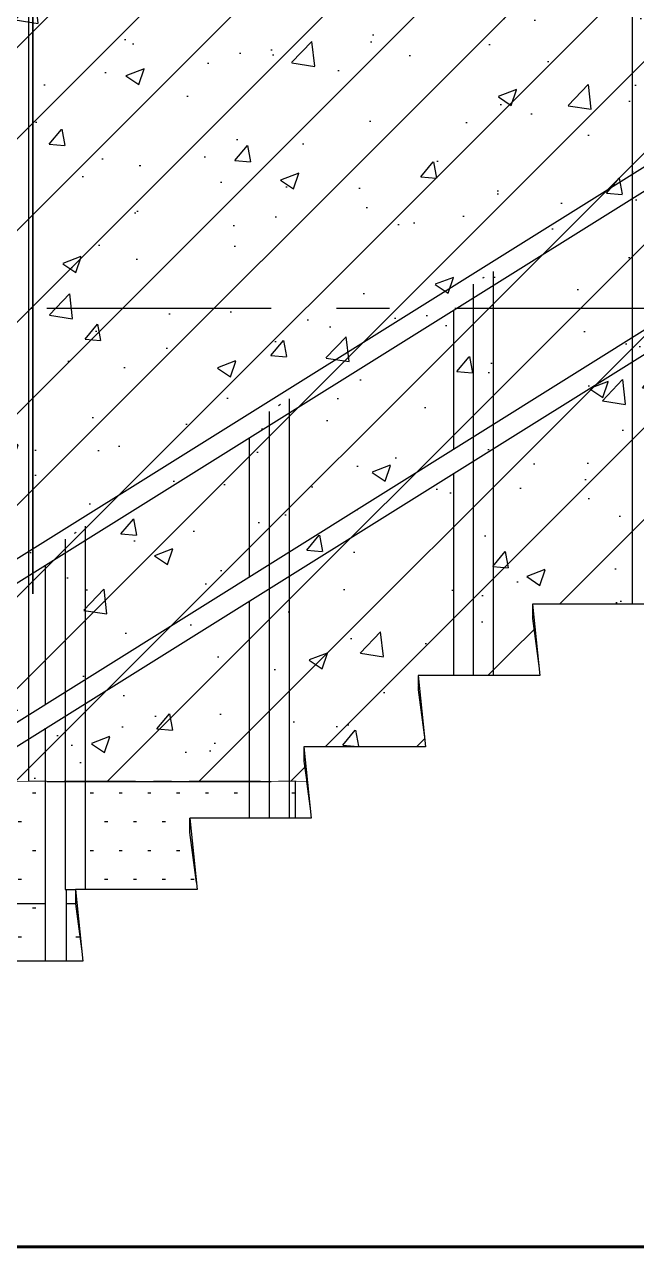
# Model space of a CAD drawing. Header units: millimetres. Extents: x 663313 to 1226001, y 1431724 to 1620898.
# Drawn here: x 846326 to 847826, y 1508805 to 1511801 of the extents above; entities that cross this region are included whole.
import ezdxf

# ---------------------------------------------------------------- set-up
doc = ezdxf.new("R2010")
doc.units = ezdxf.units.MM
doc.set_wipeout_variables(frame=1)
for name, pattern in [('CENTER', [50.800000000000004, 31.75, -6.35, 6.35, -6.35]), ('DPA_Grid _ Level 100', [1000, 550, -160, 130, -160]), ('TA_GL_000.70000', [1.925, 0.7, -0.175, 0.175, -0.175, 0.7])]:
    doc.linetypes.add(name, pattern=pattern)
doc.layers.add('000 - 0_HIDE_OBJ_FRAMING_DEF_SUB', color=7, linetype='Continuous', plot=False)
for name, color, linetype in [('000 - 0_SYM_DWG_GRIDLINE_MAIN_COLOR_251', 7, 'Continuous'), ('000 - 0_SYM_DWG_GROUND_MAIN_COLOR_40', 7, 'Continuous'), ('000 - CONCRETE_COL_HATCH_', 7, 'Continuous'), ('000 - CONCRETE_EX_BUILDING_CUT_COLOR_5', 7, 'Continuous'), ('000 - CONCRETE_EX_BUILDING_MAIN_COLOR_1', 7, 'Continuous'), ('000 - CONCRETE_EX_BUILDING_SUB_COLOR_251', 7, 'Continuous'), ('000 - CONCRETE_EX_BUILDING_WIPEOUT_', 7, 'Continuous'), ('000 - CONCRETE_PRECAST_MAIN_COLOR_1', 7, 'Continuous'), ('000 - CONCRETE_PRECAST_MAIN_COLOR_3', 7, 'Continuous'), ('000 - CONCRETE_PRECAST_WIPEOUT_', 7, 'Continuous'), ('000 - GRID', 7, 'CENTER')]:
    doc.layers.add(name, color=color, linetype=linetype)
for name, color, linetype, lineweight in [('000 - CONCRETE_EX_BUILDING_CUT_COLOR_40', 7, 'Continuous', 120), ('A-FLOR-LEVL', 7, 'Continuous', 9), ('A-GENM', 7, 'Continuous', 9)]:
    doc.layers.add(name, color=color, linetype=linetype, lineweight=lineweight)
doc.styles.add('TA', font='', dxfattribs={"height": 4.5})
doc.styles.get('TA').set_extended_font_data('Cordia New')
pattern_1 = [(0, (-38314.85896051279, -101200.0000000001), (35.282, 70.564), [7.823, -62.74100000000001])]
pattern_2 = [(90, (-50009.78196051274, -1.01863406598568e-10), (-600, 3.673940397442059e-14), [])]

# ---------------------------------------------------------------- blocks, each defined once
blk = doc.blocks.new('Level - ARC - Level-3597206-ENT 4 ELE-4 sheet')
at = {"layer": '000 - 0_HIDE_OBJ_FRAMING_DEF_SUB'}
blk.add_hatch(color=7, dxfattribs=at).paths.add_polyline_path([(164668.9001392788, 115139.3131421392), (164444.7160293657, 114751.01487352), (164220.5319194526, 115139.3131421392)])
at = {"layer": '000 - 0_HIDE_OBJ_FRAMING_DEF_SUB', "color": 7, "lineweight": 25}
for p, q in [((164668.9001392788, 115139.3131421392), (164220.5319194526, 115139.3131421392)), ((164220.5319194526, 115139.3131421392), (164444.7160293657, 114751.01487352)), ((164444.7160293657, 114751.01487352), (164668.9001392788, 115139.3131421392))]:
    blk.add_line(p, q, dxfattribs=at)
blk = doc.blocks.new('Railing - 50mm-22182235-ENT 4 ELE-2 sheet')
at = {"layer": '000 - CONCRETE_EX_BUILDING_SUB_COLOR_251', "color": 7}
for p, q in [((-151807.5987598424, 103154.3749999997), (-151807.5987598424, 103495.4124353308)), ((-151807.5987598424, 102600.0000000002), (-151807.5987598424, 103095.4126179243))]:
    blk.add_line(p, q, dxfattribs=at)
blk = doc.blocks.new('Railing - 50mm-22182233-ENT 4 ELE-2 sheet')
at = {"layer": '000 - CONCRETE_EX_BUILDING_SUB_COLOR_251', "color": 7}
for p, q in [((-152307.5987598424, 102841.8749999997), (-152307.5987598424, 103182.9124353307)), ((-152307.5987598424, 102250.0000000002), (-152307.5987598424, 102782.9126179243))]:
    blk.add_line(p, q, dxfattribs=at)
blk = doc.blocks.new('Railing - 50mm-22182231-ENT 4 ELE-2 sheet')
at = {"layer": '000 - CONCRETE_EX_BUILDING_SUB_COLOR_251', "color": 7}
for p, q in [((-152807.5987598425, 102529.3749999996), (-152807.5987598425, 102870.4124353306)), ((-152807.5987598425, 101900.0000000002), (-152807.5987598425, 102470.4126179242)), ((-152757.5987598425, 102074.9945501547), (-152757.5987598425, 101900.0000000002))]:
    blk.add_line(p, q, dxfattribs=at)
blk = doc.blocks.new('Railing - Railing-15265305-ENT 4 ELE-2 sheet')
at = {"color": 7}
for name in ['Railing - 50mm-22182235-ENT 4 ELE-2 sheet', 'Railing - 50mm-22182233-ENT 4 ELE-2 sheet', 'Railing - 50mm-22182231-ENT 4 ELE-2 sheet']:
    blk.add_blockref(name, (0, 0), dxfattribs=at)
blk = doc.blocks.new('Railing - 50mm-22182392-ENT 4 ELE-2 sheet')
at = {"layer": '000 - CONCRETE_EX_BUILDING_SUB_COLOR_251', "color": 7}
for p, q in [((-151734.6074795941, 103574.9945501547), (-151736.8717057352, 103573.5163067664)), ((-151732.7302516267, 103576.2234994931), (-151734.6074795941, 103574.9945501547)), ((-151709.6074795941, 102600.0000000002), (-151709.6074795941, 103590.604940247)), ((-151759.6074795941, 103559.3841600627), (-151759.6074795941, 102600.0000000002))]:
    blk.add_line(p, q, dxfattribs=at)
blk = doc.blocks.new('Railing - 50mm-22182390-ENT 4 ELE-2 sheet')
at = {"layer": '000 - CONCRETE_EX_BUILDING_SUB_COLOR_251', "color": 7}
for p, q in [((-152209.6074795941, 102250.0000000002), (-152209.6074795941, 103278.1049402469)), ((-152259.607479594, 103246.8841600626), (-152259.607479594, 102250.0000000002)), ((-152234.6074795941, 103262.4945501546), (-152236.8717057369, 103261.0163067653)), ((-152232.3432534513, 103263.972793544), (-152234.6074795941, 103262.4945501546))]:
    blk.add_line(p, q, dxfattribs=at)
blk = doc.blocks.new('Railing - 50mm-22129157-ENT 4 ELE-2 sheet')
at = {"layer": '000 - CONCRETE_EX_BUILDING_SUB_COLOR_251', "color": 7}
for p, q in [((-152734.6074795941, 102949.9945501546), (-152737.230677376, 102948.2861935999)), ((-152732.3432534535, 102951.4727935425), (-152734.6074795941, 102949.9945501546)), ((-152709.6074795942, 102075.0000000002), (-152709.6074795942, 102965.6049402468)), ((-152759.6074795941, 102934.3841600625), (-152759.6074795941, 102074.9945501547)), ((-152759.6074795941, 102074.9945501546), (-152734.6074795941, 102074.9945501546))]:
    blk.add_line(p, q, dxfattribs=at)
blk = doc.blocks.new('Railing - Railing-15265332-ENT 4 ELE-2 sheet')
at = {"layer": '000 - CONCRETE_EX_BUILDING_SUB_COLOR_251', "color": 7}
for p, q in [((-150214.5987598418, 104150.0000000003), (-154134.598759841, 101700.0000000003)), ((-154120.2589485205, 101650.0000000003), (-150200.2589485213, 104100.0000000003))]:
    blk.add_line(p, q, dxfattribs=at)
at = {"color": 7}
for name in ['Railing - 50mm-22182392-ENT 4 ELE-2 sheet', 'Railing - 50mm-22182390-ENT 4 ELE-2 sheet', 'Railing - 50mm-22129157-ENT 4 ELE-2 sheet']:
    blk.add_blockref(name, (0, 0), dxfattribs=at)
blk = doc.blocks.new('Top Rail Type - Top Rail_Internal_-15265335-ENT 4 ELE-2 sheet')
at = {"layer": '000 - CONCRETE_EX_BUILDING_SUB_COLOR_251', "color": 7}
for p, q in [((-150214.5984676921, 104550.0000000002), (-154134.5984676914, 102100.0000000002)), ((-154120.2586563708, 102050.0000000003), (-150200.2586563716, 104500.0000000002))]:
    blk.add_line(p, q, dxfattribs=at)
blk = doc.blocks.new('A$Cc320a9d8')
at = {"layer": '000 - 0_HIDE_OBJ_FRAMING_DEF_SUB', "color": 7, "lineweight": 35}
blk.add_line((-46884.57573543489, 1600.371673358415), (-46884.57573543489, 4316.900136159165), dxfattribs=at)
at = {"layer": '000 - 0_HIDE_OBJ_FRAMING_DEF_SUB', "color": 7, "linetype": 'DPA_Grid _ Level 100'}
blk.add_line((-52850.23139427649, 2300), (0, 2300), dxfattribs=at)
at = {"layer": '000 - CONCRETE_EX_BUILDING_MAIN_COLOR_1', "color": 7}
for p, q in [((-45659.92172035458, 1575.000000000015), (-45659.92172035458, 1550.000000000015)), ((-45361.78225657111, 1575.000000000015), (-45659.78225657111, 1575.000000000015)), ((-45659.78225657111, 1575.000000000015), (-45641.78225657111, 1400)), ((-45659.92172035458, 1550), (-45657.21082799975, 1550)), ((-45657.10797085683, 1549.000000000015), (-45659.92172035458, 1549.000000000015)), ((-45659.92172035458, 1549.000000000015), (-45659.92172035458, 1540.000000000015)), ((-45659.92172035458, 1540), (-45643.56156630185, 1417.298844604957)), ((-45939.92172035458, 1400), (-45939.92172035458, 1375)), ((-45641.78225657111, 1400), (-45939.78225657111, 1400)), ((-45939.78225657111, 1400), (-45921.78225657111, 1225)), ((-45939.92172035458, 1374.999999999985), (-45937.21082799975, 1374.999999999985)), ((-45937.10797085683, 1374), (-45939.92172035458, 1374)), ((-45939.92172035458, 1374), (-45939.92172035458, 1365)), ((-45939.92172035458, 1364.999999999985), (-45923.56156630185, 1242.298844605291)), ((-46219.92172035528, 1225), (-46219.92172035528, 1200.000000000015)), ((-46219.92172035528, 1199.999999999985), (-46217.21082800045, 1199.999999999985)), ((-46217.10797085753, 1199.000000000015), (-46219.92172035528, 1199.000000000015)), ((-46219.92172035528, 1199.000000000015), (-46219.92172035528, 1190.000000000015)), ((-45921.78225657111, 1225), (-46219.78225657181, 1225))]:
    blk.add_line(p, q, dxfattribs=at)
at = {"color": 7}
blk.add_wipeout([(-47059.782256571576, 700), (-46761.78225657088, 700), (-46779.78225657111, 875), (-46481.78225657112, 875), (-46499.78225657111, 1050.0000000000182), (-46201.78225657181, 1050.0000000000182), (-46211.03939942895, 1140), (-50132.56122814561, 1140), (-50132.56122814561, 840.0000000000036), (-50182.78632172267, 840.0000000000036), (-50182.78632172267, 210.00000000001455), (-50172.78632172267, 210.00000000001455), (-50172.78632172267, 200.00000000001455), (-50182.78632172267, 200.00000000001455), (-50182.78632172267, 0), (-47881.98797085589, 1.9999999999381544), (-47899.782256569946, 174.99999999999636), (-47601.78225657088, 174.99999999999636), (-47619.78225657088, 350.0000000000182), (-47321.78225657111, 350.0000000000182), (-47339.78225657111, 525.0000000000036), (-47041.78225657158, 525.0000000000036)], dxfattribs=at).dxf.layer = '000 - CONCRETE_EX_BUILDING_WIPEOUT_'
at = {"layer": '000 - CONCRETE_EX_BUILDING_MAIN_COLOR_1'}
h = blk.add_hatch(dxfattribs=at)
h.set_pattern_fill('FP_24', style=0, pattern_type=2)
h.set_pattern_definition(pattern_1)
h.paths.add_polyline_path([(-50082.56122813723, 840.000000000131), (-48496.9881582954, 840.000000000131), (-48494.21268529212, 853.7012574360415), (-48475.15837504319, 880.3785800508631), (-48464.38468176639, 887.9332018953282), (-48448.05122626503, 895.4724937100837), (-48424.92142820428, 900.0000000001164), (-48178.96084298822, 900.6003657599649), (-47795.92142820405, 1140.000000000131), (-50082.56122813723, 1140.000000000131), (-50082.56122813723, 916.4527836067282)])
h.paths.add_polyline_path([(-48390.61743005901, 840.000000000131), (-48352.92172035505, 840.000000000131), (-48352.92172035505, 850.0000000001601), (-48424.92142820428, 850.0000000001601), (-48437.42172035389, 846.6506350947311), (-48443.58962769248, 840.000000000131), (-48424.92142820428, 840.000000000131)])
h.paths.add_polyline_path([(-48254.93044010689, 840.000000000131), (-47852.46102320938, 840.000000000131), (-47852.92172035505, 1045.412435330451), (-48167.681633631, 850.0000000001601), (-48254.93044010689, 850.0000000001601)])
h.paths.add_polyline_path([(-46792.32141587604, 840.000000000131), (-46779.92172035458, 840.000000000131), (-46779.78225657088, 849.0000000001164), (-46779.92172035458, 850.0000000001164), (-46779.93044010689, 874.9945501545881), (-46803.02767422423, 874.9945501545881), (-46801.88993254001, 840.000000000131), (-46792.43044010689, 840.000000000131)])
h.paths.add_polyline_path([(-47755.36227957578, 840.000000000131), (-47635.92172035389, 840.000000000131), (-47352.56606546859, 1017.097284303629), (-47352.92172035505, 1140.000000000131), (-47701.58161688363, 1140.000000000131), (-47755.53519654926, 1106.279012709099), (-47755.4119266877, 916.4527836067282)])
h.paths.add_polyline_path([(-46852.83438435663, 840.000000000131), (-46852.92172035528, 1140.000000000131), (-47061.58190903347, 1140.000000000131), (-47255.26416737074, 1018.948588539439), (-47254.93044010689, 840.000000000131), (-46852.92172035528, 840.000000000131)])
h.paths.add_polyline_path([(-47352.69405949861, 840.000000000131), (-47352.92172035505, 957.9126179240702), (-47541.58190903347, 840.000000000131), (-47352.92172035505, 840.000000000131)])
h.paths.add_polyline_path([(-46481.92172035458, 875.0000000001164), (-46481.78225657111, 875.0000000001164), (-46486.7820915021, 916.4527836067282), (-46499.92172035458, 1015.000000000131), (-46499.78225657111, 1024.000000000146), (-46499.92172035458, 1025.000000000102), (-46499.78225657111, 1050.000000000131), (-46352.92172035528, 1050.000000000131), (-46352.92172035528, 1140.000000000131), (-46755.11702715931, 1140.000000000131), (-46754.92172035458, 875.0000000001164), (-46499.78225657111, 875.0000000001164)])
h.paths.add_polyline_path([(-46201.92172035528, 1050.000000000131), (-46201.78225657181, 1050.000000000131), (-46208.13317423174, 1101.585904073669), (-46213.25505368877, 1140.000000000131), (-46254.98533031973, 1140.000000000131), (-46254.93044010689, 1050.000000000131), (-46208.13317423174, 1050.000000000131)])
h.paths.add_polyline_path([(-47255.30398740293, 1077.886083094592), (-47155.92172035412, 1140.000000000131), (-47255.34595352644, 1140.000000000131), (-47255.30449618469, 1078.63912924382)])
h = blk.add_hatch(dxfattribs=at)
h.set_pattern_fill('FP_39', style=0, pattern_type=2)
h.set_pattern_definition(pattern_2)
h.paths.add_polyline_path([(-50082.56122813723, 840.000000000131), (-48496.9881582954, 840.000000000131), (-48494.21268529212, 853.7012574360415), (-48475.15837504319, 880.3785800508631), (-48464.38468176639, 887.9332018953282), (-48448.05122626503, 895.4724937100837), (-48424.92142820428, 900.0000000001164), (-48178.96084298822, 900.6003657599649), (-47795.92142820405, 1140.000000000131), (-50082.56122813723, 1140.000000000131), (-50082.56122813723, 916.4527836067282)])
h.paths.add_polyline_path([(-48390.61743005901, 840.000000000131), (-48352.92172035505, 840.000000000131), (-48352.92172035505, 850.0000000001601), (-48424.92142820428, 850.0000000001601), (-48437.42172035389, 846.6506350947311), (-48443.58962769248, 840.000000000131), (-48424.92142820428, 840.000000000131)])
h.paths.add_polyline_path([(-48254.93044010689, 840.000000000131), (-47852.46102320938, 840.000000000131), (-47852.92172035505, 1045.412435330451), (-48167.681633631, 850.0000000001601), (-48254.93044010689, 850.0000000001601)])
h.paths.add_polyline_path([(-46792.32141587604, 840.000000000131), (-46779.92172035458, 840.000000000131), (-46779.78225657088, 849.0000000001164), (-46779.92172035458, 850.0000000001164), (-46779.93044010689, 874.9945501545881), (-46803.02767422423, 874.9945501545881), (-46801.88993254001, 840.000000000131), (-46792.43044010689, 840.000000000131)])
h.paths.add_polyline_path([(-47755.36227957578, 840.000000000131), (-47635.92172035389, 840.000000000131), (-47352.56606546859, 1017.097284303629), (-47352.92172035505, 1140.000000000131), (-47701.58161688363, 1140.000000000131), (-47755.53519654926, 1106.279012709099), (-47755.4119266877, 916.4527836067282)])
h.paths.add_polyline_path([(-46852.83438435663, 840.000000000131), (-46852.92172035528, 1140.000000000131), (-47061.58190903347, 1140.000000000131), (-47255.26416737074, 1018.948588539439), (-47254.93044010689, 840.000000000131), (-46852.92172035528, 840.000000000131)])
h.paths.add_polyline_path([(-47352.69405949861, 840.000000000131), (-47352.92172035505, 957.9126179240702), (-47541.58190903347, 840.000000000131), (-47352.92172035505, 840.000000000131)])
h.paths.add_polyline_path([(-46481.92172035458, 875.0000000001164), (-46481.78225657111, 875.0000000001164), (-46486.7820915021, 916.4527836067282), (-46499.92172035458, 1015.000000000131), (-46499.78225657111, 1024.000000000146), (-46499.92172035458, 1025.000000000102), (-46499.78225657111, 1050.000000000131), (-46352.92172035528, 1050.000000000131), (-46352.92172035528, 1140.000000000131), (-46755.11702715931, 1140.000000000131), (-46754.92172035458, 875.0000000001164), (-46499.78225657111, 875.0000000001164)])
h.paths.add_polyline_path([(-46201.92172035528, 1050.000000000131), (-46201.78225657181, 1050.000000000131), (-46208.13317423174, 1101.585904073669), (-46213.25505368877, 1140.000000000131), (-46254.98533031973, 1140.000000000131), (-46254.93044010689, 1050.000000000131), (-46208.13317423174, 1050.000000000131)])
h.paths.add_polyline_path([(-47255.30398740293, 1077.886083094592), (-47155.92172035412, 1140.000000000131), (-47255.34595352644, 1140.000000000131), (-47255.30449618469, 1078.63912924382)])
h = blk.add_hatch(dxfattribs=at)
h.set_pattern_fill('FP_24', style=0, pattern_type=2)
h.set_pattern_definition(pattern_1)
h.paths.add_polyline_path([(-48964.95539211901, 1.309672370553017e-10), (-48499.92172035389, 1.309672370553017e-10), (-48499.92172035389, 200.000000000131), (-50082.78632172267, 200.000000000131), (-50082.78632172267, 1.309672370553017e-10), (-49424.42576176673, 1.309672370553017e-10)])
h.paths.add_polyline_path([(-48254.93044010689, 1.309672370553017e-10), (-47881.78225656995, 1.309672370553017e-10), (-47883.56156629953, 17.29884459378081), (-47899.92172035389, 140.0000000001164), (-47899.78225656995, 149.000000000131), (-47899.92172035389, 150.0000000001019), (-47899.78225656995, 175.0000000001164), (-47852.92172035528, 175.0000000001164), (-47852.92172035528, 200.000000000131), (-48254.93044010689, 200.000000000131), (-48254.93044010689, 56.9159063421248)])
h.paths.add_polyline_path([(-48352.92172035528, 1.309672370553017e-10), (-48352.92172035528, 200.000000000131), (-48449.92172035365, 200.000000000131), (-48449.92172035365, 1.309672370553017e-10), (-48390.61743005924, 1.309672370553017e-10)])
h.paths.add_polyline_path([(-47601.92172035458, 175.0000000001164), (-47601.78225657088, 175.0000000001164), (-47604.58838702133, 200.000000000131), (-47754.94667467335, 200.000000000131), (-47754.93044010689, 175.0000000001164), (-47619.78225657064, 175.0000000001164)])
h.paths.add_polyline_path([(-50082.78632172267, 210.000000000131), (-48499.92172035389, 210.000000000131), (-48499.06542097544, 829.3049076816969), (-48497.067202823, 840.000000000131), (-50082.78632172267, 840.000000000131), (-50082.78632172267, 592.0800923325296)])
h.paths.add_polyline_path([(-47754.95316849998, 210.000000000131), (-47605.92172035435, 210.000000000131), (-47619.92172035435, 315.0000000001164), (-47619.78225657064, 324.0000000001455), (-47619.92172035435, 325.0000000001164), (-47619.78225657064, 350.000000000131), (-47321.78225657111, 350.000000000131), (-47323.56156630185, 367.2988446047966), (-47339.92172035458, 490.0000000001019), (-47338.76881383313, 499.0000000001164), (-47339.92172035458, 500.0000000001164), (-47340.42172035528, 525.0000000001455), (-47352.92172035505, 525.0000000001455), (-47352.92172035505, 840.000000000131), (-47541.58190903347, 840.000000000131), (-47755.27554898546, 706.4414750300493), (-47754.99064268568, 267.707401058331)])
h.paths.add_polyline_path([(-47852.92172035528, 210.000000000131), (-47852.89747313689, 210.000000000131), (-47852.92172035528, 645.4126179240266), (-48167.68192578061, 450.0000000001455), (-48254.93044010689, 450.0000000001455), (-48254.93044010689, 210.000000000131), (-47931.14706041128, 210.000000000131)])
h.paths.add_polyline_path([(-48352.92172035528, 210.000000000131), (-48352.92172035528, 450.0000000001455), (-48424.92172035389, 450.8518543427635), (-48424.92172035389, 500.000000000131), (-48352.92172035528, 500.000000000131), (-48352.92172035528, 840.000000000131), (-48444.0723554485, 840.000000000131), (-48447.14587100921, 835.3596107881895), (-48449.92172035365, 825.0000000000873), (-48449.92172035365, 350.0000000019354), (-48424.92172035365, 349.0931639377959), (-48424.92172035389, 300.0000000001164), (-48449.92172035365, 300.0000000001164), (-48449.92172035365, 210.000000000131), (-48390.61743005924, 210.000000000131)])
h.paths.add_polyline_path([(-49059.76597993262, 309.8474310880119), (-49259.76597993239, 309.8474310880119), (-49259.76597993239, 509.8474310880265), (-49059.76597993262, 509.8474310880265)])
h.paths.add_polyline_path([(-48179.92172035389, 500.0000000001746), (-47852.55482231802, 704.6043112725456), (-47852.92172035528, 840.000000000131), (-48254.93044010689, 840.000000000131), (-48254.93044010689, 500.0000000001892)])
h.paths.add_polyline_path([(-47254.93044010689, 525.0000000001164), (-47041.78225657158, 525.0000000001164), (-47043.56156630162, 542.2988445976371), (-47059.92172035528, 665.0000000001164), (-47059.78225657181, 674.000000000131), (-47059.92172035528, 675.0000000001164), (-47059.78225657181, 700.0000000001164), (-46852.92172035528, 700.0000000001164), (-46852.92172035528, 840.000000000131), (-47255.14326405362, 840.000000000131), (-47254.95586578851, 562.6324650377501)])
h.paths.add_polyline_path([(-46779.92172035458, 700.0000000001164), (-46761.78225657088, 700.0000000001164), (-46768.49057875061, 754.2664379696362), (-46779.92172035458, 840.000000000131), (-46803.00648609037, 840.000000000131), (-46802.92172035528, 700.0000000001164), (-46782.47113629174, 700.0000000001164)])
h.paths.add_polyline_path([(-47755.31382260006, 765.3799360963167), (-47635.92172035389, 840.000000000131), (-47755.36227957578, 840.000000000131)])
h = blk.add_hatch(dxfattribs=at)
h.set_pattern_fill('FP_39', style=0, pattern_type=2)
h.set_pattern_definition(pattern_2)
h.paths.add_polyline_path([(-48964.95539211901, 1.309672370553017e-10), (-48499.92172035389, 1.309672370553017e-10), (-48499.92172035389, 200.000000000131), (-50082.78632172267, 200.000000000131), (-50082.78632172267, 1.309672370553017e-10), (-49424.42576176673, 1.309672370553017e-10)])
h.paths.add_polyline_path([(-48254.93044010689, 1.309672370553017e-10), (-47881.78225656995, 1.309672370553017e-10), (-47883.56156629953, 17.29884459378081), (-47899.92172035389, 140.0000000001164), (-47899.78225656995, 149.000000000131), (-47899.92172035389, 150.0000000001019), (-47899.78225656995, 175.0000000001164), (-47852.92172035528, 175.0000000001164), (-47852.92172035528, 200.000000000131), (-48254.93044010689, 200.000000000131), (-48254.93044010689, 56.9159063421248)])
h.paths.add_polyline_path([(-48352.92172035528, 1.309672370553017e-10), (-48352.92172035528, 200.000000000131), (-48449.92172035365, 200.000000000131), (-48449.92172035365, 1.309672370553017e-10), (-48390.61743005924, 1.309672370553017e-10)])
h.paths.add_polyline_path([(-47601.92172035458, 175.0000000001164), (-47601.78225657088, 175.0000000001164), (-47604.58838702133, 200.000000000131), (-47754.94667467335, 200.000000000131), (-47754.93044010689, 175.0000000001164), (-47619.78225657064, 175.0000000001164)])
h.paths.add_polyline_path([(-50082.78632172267, 210.000000000131), (-48499.92172035389, 210.000000000131), (-48499.06542097544, 829.3049076816969), (-48497.067202823, 840.000000000131), (-50082.78632172267, 840.000000000131), (-50082.78632172267, 592.0800923325296)])
h.paths.add_polyline_path([(-47754.95316849998, 210.000000000131), (-47605.92172035435, 210.000000000131), (-47619.92172035435, 315.0000000001164), (-47619.78225657064, 324.0000000001455), (-47619.92172035435, 325.0000000001164), (-47619.78225657064, 350.000000000131), (-47321.78225657111, 350.000000000131), (-47323.56156630185, 367.2988446047966), (-47339.92172035458, 490.0000000001019), (-47338.76881383313, 499.0000000001164), (-47339.92172035458, 500.0000000001164), (-47340.42172035528, 525.0000000001455), (-47352.92172035505, 525.0000000001455), (-47352.92172035505, 840.000000000131), (-47541.58190903347, 840.000000000131), (-47755.27554898546, 706.4414750300493), (-47754.99064268568, 267.707401058331)])
h.paths.add_polyline_path([(-47852.92172035528, 210.000000000131), (-47852.89747313689, 210.000000000131), (-47852.92172035528, 645.4126179240266), (-48167.68192578061, 450.0000000001455), (-48254.93044010689, 450.0000000001455), (-48254.93044010689, 210.000000000131), (-47931.14706041128, 210.000000000131)])
h.paths.add_polyline_path([(-48352.92172035528, 210.000000000131), (-48352.92172035528, 450.0000000001455), (-48424.92172035389, 450.8518543427635), (-48424.92172035389, 500.000000000131), (-48352.92172035528, 500.000000000131), (-48352.92172035528, 840.000000000131), (-48444.0723554485, 840.000000000131), (-48447.14587100921, 835.3596107881895), (-48449.92172035365, 825.0000000000873), (-48449.92172035365, 350.0000000019354), (-48424.92172035365, 349.0931639377959), (-48424.92172035389, 300.0000000001164), (-48449.92172035365, 300.0000000001164), (-48449.92172035365, 210.000000000131), (-48390.61743005924, 210.000000000131)])
h.paths.add_polyline_path([(-49059.76597993262, 309.8474310880119), (-49259.76597993239, 309.8474310880119), (-49259.76597993239, 509.8474310880265), (-49059.76597993262, 509.8474310880265)])
h.paths.add_polyline_path([(-48179.92172035389, 500.0000000001746), (-47852.55482231802, 704.6043112725456), (-47852.92172035528, 840.000000000131), (-48254.93044010689, 840.000000000131), (-48254.93044010689, 500.0000000001892)])
h.paths.add_polyline_path([(-47254.93044010689, 525.0000000001164), (-47041.78225657158, 525.0000000001164), (-47043.56156630162, 542.2988445976371), (-47059.92172035528, 665.0000000001164), (-47059.78225657181, 674.000000000131), (-47059.92172035528, 675.0000000001164), (-47059.78225657181, 700.0000000001164), (-46852.92172035528, 700.0000000001164), (-46852.92172035528, 840.000000000131), (-47255.14326405362, 840.000000000131), (-47254.95586578851, 562.6324650377501)])
h.paths.add_polyline_path([(-46779.92172035458, 700.0000000001164), (-46761.78225657088, 700.0000000001164), (-46768.49057875061, 754.2664379696362), (-46779.92172035458, 840.000000000131), (-46803.00648609037, 840.000000000131), (-46802.92172035528, 700.0000000001164), (-46782.47113629174, 700.0000000001164)])
h.paths.add_polyline_path([(-47755.31382260006, 765.3799360963167), (-47635.92172035389, 840.000000000131), (-47755.36227957578, 840.000000000131)])
at = {"layer": '000 - 0_HIDE_OBJ_FRAMING_DEF_SUB', "color": 7, "linetype": 'DPA_Grid _ Level 100'}
for p, q in [((-52850.23139427649, 1140), (0, 1140)), ((-52850.23139427649, 0), (0, 0))]:
    blk.add_line(p, q, dxfattribs=at)
at = {"layer": '000 - CONCRETE_EX_BUILDING_MAIN_COLOR_1', "color": 7}
for p, q in [((-46219.78225657181, 1225), (-46201.78225657181, 1050.000000000015)), ((-46219.92172035528, 1190), (-46203.56156630232, 1067.298844602876)), ((-46499.92172035458, 1050.000000000015), (-46499.92172035458, 1025.000000000015)), ((-46201.78225657181, 1050.000000000015), (-46499.78225657111, 1050.000000000015)), ((-46499.78225657111, 1050.000000000015), (-46481.78225657111, 875)), ((-46499.92172035458, 1025), (-46497.21082799975, 1025)), ((-46497.1079708566, 1024.000000000015), (-46499.92172035458, 1024.000000000015)), ((-46499.92172035458, 1024.000000000015), (-46499.92172035458, 1015.000000000015)), ((-46499.92172035458, 1015), (-46483.56156630162, 892.2988446030795)), ((-46779.92172035458, 875), (-46779.92172035458, 850)), ((-46481.78225657111, 875), (-46779.78225657111, 875)), ((-46779.78225657111, 875), (-46761.78225657088, 700)), ((-46852.83438435686, 840), (-47255.14326405362, 840)), ((-46779.92172035458, 840), (-46803.00648609037, 840)), ((-46779.92172035458, 849.9999999999854), (-46777.21082799952, 849.9999999999854)), ((-46777.1079708566, 849), (-46779.92172035458, 849)), ((-46779.92172035458, 849), (-46779.92172035458, 840)), ((-46779.92172035458, 839.9999999999854), (-46763.56156630116, 717.2988445997325)), ((-46761.78225657088, 700), (-47059.78225657158, 700))]:
    blk.add_line(p, q, dxfattribs=at)
at = {"layer": 'A-GENM', "color": 7}
blk.add_line((-15675.63411691587, 1.999999999941792), (-53101.68953156695, 1.999999999941792), dxfattribs=at)
at = {"layer": '000 - CONCRETE_EX_BUILDING_SUB_COLOR_251', "color": 7}
for name in ['Railing - Railing-15265332-ENT 4 ELE-2 sheet', 'Top Rail Type - Top Rail_Internal_-15265335-ENT 4 ELE-2 sheet', 'Railing - Railing-15265305-ENT 4 ELE-2 sheet']:
    blk.add_blockref(name, (105954.6770394873, -101200.0000000001), dxfattribs=at)
at = {"color": 7}
blk.add_wipeout([(-39789.72738792439, 1.9999999999417923), (-39782.98130320545, 2449.999999999982), (-44259.78225657089, 2449.999999999982), (-44241.78225657089, 2275), (-44539.78225657136, 2275), (-44521.78225657135, 2100), (-44819.78225657136, 2100), (-44801.782256571125, 1924.9999999999964), (-45099.782256572056, 1924.9999999999964), (-45081.782256572056, 1750.0000000000073), (-45379.782256571125, 1750.0000000000073), (-45361.782256571125, 1575.0000000000146), (-45659.782256571125, 1575.0000000000146), (-45641.782256571125, 1399.9999999999964), (-45939.782256571125, 1399.9999999999964), (-45921.782256571125, 1225), (-46219.782256571816, 1225), (-46201.782256571816, 1050.0000000000182), (-46499.78225657112, 1050.0000000000182), (-46481.782256571125, 874.9999999999964), (-46779.78225657112, 874.9999999999964), (-46761.78225657089, 700.0000000000036), (-47059.78225657159, 700.0000000000036), (-47041.78225657159, 525.0000000000036), (-47339.78225657112, 525.0000000000036), (-47321.78225657112, 350.0000000000109), (-47619.78225657089, 350.0000000000109), (-47601.78225657088, 175), (-47899.78225656995, 175), (-47881.9879708559, 1.9999999999417923)], dxfattribs=at).dxf.layer = '000 - CONCRETE_EX_BUILDING_WIPEOUT_'
at = {"layer": '000 - CONCRETE_EX_BUILDING_CUT_COLOR_5', "color": 7}
blk.add_lwpolyline([(-45361.78225657111, 1575.000000000015), (-45659.78225657111, 1575.000000000015), (-45641.78225657111, 1400), (-45939.78225657111, 1400), (-45921.78225657111, 1225), (-46219.78225657181, 1225), (-46201.78225657181, 1050.000000000015), (-46499.78225657111, 1050.000000000015), (-46481.78225657111, 875), (-46779.78225657111, 875), (-46761.78225657088, 700), (-47059.78225657158, 700), (-47041.78225657158, 525), (-47339.78225657111, 525), (-47321.78225657111, 350.0000000000146), (-47619.78225657088, 350.0000000000146), (-47601.78225657088, 175), (-47899.78225656995, 175), (-47881.98797085589, 1.999999999941792), (-39789.72738792438, 1.999999999941792)], dxfattribs=at)
blk = doc.blocks.new('A$C3fe2981c')
at = {"color": 7}
blk.add_wipeout([(-13799.98520000023, -3330), (-7704.98520000023, -3330), (-7704.98520000023, 1140), (-13799.98520000023, 1140)], dxfattribs=at).dxf.layer = '000 - CONCRETE_PRECAST_WIPEOUT_'
at = {"layer": '000 - CONCRETE_COL_HATCH_'}
h = blk.add_hatch(dxfattribs=at)
h.set_pattern_fill('ANSI31', angle=-2.197154778051754e-15)
h.set_pattern_definition([(45, (0, 0), (-112.2532015133644, 112.2532015133644), [])])
h.paths.add_polyline_path([(-13799.98520000023, -3330), (-7704.985200000228, -3330), (-7704.985200000228, 1140), (-13799.98520000023, 1140)])
h = blk.add_hatch(dxfattribs=at)
h.set_pattern_fill('AR-CONC', scale=0.05, angle=-2.197154778051754e-15)
h.set_pattern_definition([(49.99999999999999, (0, 0), (455.46167249001, -39.84771384725773), [47.62500000000001, -523.8750000000001]), (355, (0, 0), (-88.10855356242332, 477.6421130975879), [38.10000000000001, -419.1014604250001]), (100.4514447, (37.95501749997493, -3.320633749943227), (367.3531177258832, 437.7943797804878), [40.47502200000001, -445.2256115000001]), (46.18420000000002, (0, 127), (677.6976022303248, -105.1058198318179), [71.43749999999997, -785.8124999999998]), (96.63555760999995, (56.47475000005215, 118.2412499999627), (593.5103351287576, 618.5653114943038), [60.71255785000001, -667.8390204000001]), (351.1841511700001, (0, 127), (593.5103351624426, 618.5653114638317), [57.149917675, -628.6493298]), (21, (63.5, 95.25), (379.0359781728312, -255.662995467719), [47.62500000000001, -523.875]), (326.0000000000001, (63.5, 95.25), (154.5050708691177, 460.4699153057982), [38.1, -419.1]), (71.45144499999999, (95.08633149997331, 73.94475025008433), (533.5410481967904, 204.8069222147631), [40.475022, -445.224844]), (37.50000000000001, (0, 0), (7.721508126479551, 211.3875971828828), [0, -414.02, 0, -425.45, 0, -420.6875]), (7.499999999999998, (0, 0), (167.0491562757644, 250.4514370452988), [0, -242.57, 0, -404.495, 0, -160.3375]), (327.5, (-141.6049999999814, 0), (338.9764879171785, -14.32185998168362), [0, -158.75, 0, -495.3000000000001, 0, -657.2250000000001]), (317.5, (-205.1049999999814, 0), (370.3229534650451, 63.56622758333257), [0, -206.375, 0, -328.93, 0, -466.725])])
h.paths.add_polyline_path([(-13799.98520000023, -4001.041934287176), (-7704.985200000228, -4001.041934287176), (-7704.985200000228, 1139.999996674247), (-13799.98520000023, 1139.999996674247)])
at = {"layer": '000 - CONCRETE_PRECAST_MAIN_COLOR_1', "color": 7}
blk.add_lwpolyline([(-10684.98520000046, -3330), (-9204.985200000461, -3330), (-9204.985200000461, 1139.999996674247), (-10684.98520000046, 1139.999996674247)], close=True, dxfattribs=at)
at = {"layer": '000 - CONCRETE_PRECAST_MAIN_COLOR_3', "color": 7}
blk.add_lwpolyline([(-13799.98520000023, -3330), (-7704.985200000228, -3330), (-7704.985200000228, 1140), (-13799.98520000023, 1140)], close=True, dxfattribs=at)
blk = doc.blocks.new('*U4814')
at = {"layer": '000 - 0_SYM_DWG_GRIDLINE_MAIN_COLOR_251', "color": 7, "linetype": 'ByBlock', "ltscale": 5}
blk.add_line((155.3999999999996, 3.637978807091713e-12), (-495.3999999999966, -3.594504156395586e-12), dxfattribs=at)
at = {"color": 7, "style": 'TA', "flags": 1}
blk.add_attdef('LOCATION', (5.999999999999999, -6.000000000000001), '', height=4.5, rotation=270, dxfattribs=at)
blk = doc.blocks.new('W-1-PP18-ST_ENT4_REV00_20260601-021503_ELEVATION_2_DIMS')
at = {"layer": '000 - GRID', "color": 7, "linetype": 'TA_GL_000.70000', "xscale": -50.00000000000043, "yscale": 50.00000000000043, "zscale": 50.00000000000043, "rotation": 180}
for p in [(0, 102340.0000000002), (0, 101200.0000000002)]:
    blk.add_blockref('*U4814', p, dxfattribs=at)

msp = doc.modelspace()

# ---------------------------------------------------------------- linework, layer by layer
at = {"layer": '000 - CONCRETE_EX_BUILDING_CUT_COLOR_40', "color": 7}
msp.add_line((842402.5634017129, 1508805.00114329), (875663.6788681586, 1508805.00114329), dxfattribs=at)

# ---------------------------------------------------------------- block references
at = {"layer": 'A-FLOR-LEVL', "color": 7, "lineweight": 25}
for p in [(682169.8763235477, 1395195.00114329), (682169.8763235477, 1394055.00114329)]:
    msp.add_blockref('Level - ARC - Level-3597206-ENT 4 ELE-4 sheet', p, dxfattribs=at)

# ---------------------------------------------------------------- next in the draw order: block references
at = {"color": 7}
msp.add_blockref('A$C3fe2981c', (857021.0096335574, 1513275.00114329), dxfattribs=at)

# ---------------------------------------------------------------- next in the draw order: block references
msp.add_blockref('W-1-PP18-ST_ENT4_REV00_20260601-021503_ELEVATION_2_DIMS', (867616.0065335924, 1407605.00114329), dxfattribs=at)

# ---------------------------------------------------------------- next in the draw order: block references
msp.add_blockref('A$Cc320a9d8', (893230.792855222, 1508805.00114329), dxfattribs=at)

# ---------------------------------------------------------------- next in the draw order: linework, layer by layer
at = {"layer": '000 - 0_SYM_DWG_GROUND_MAIN_COLOR_40', "color": 7}
msp.add_lwpolyline([(841890.1923493955, 1508805.00114329), (876304.1707864034, 1508805.00114329)], dxfattribs=at)

doc.saveas('drawing.dxf')
